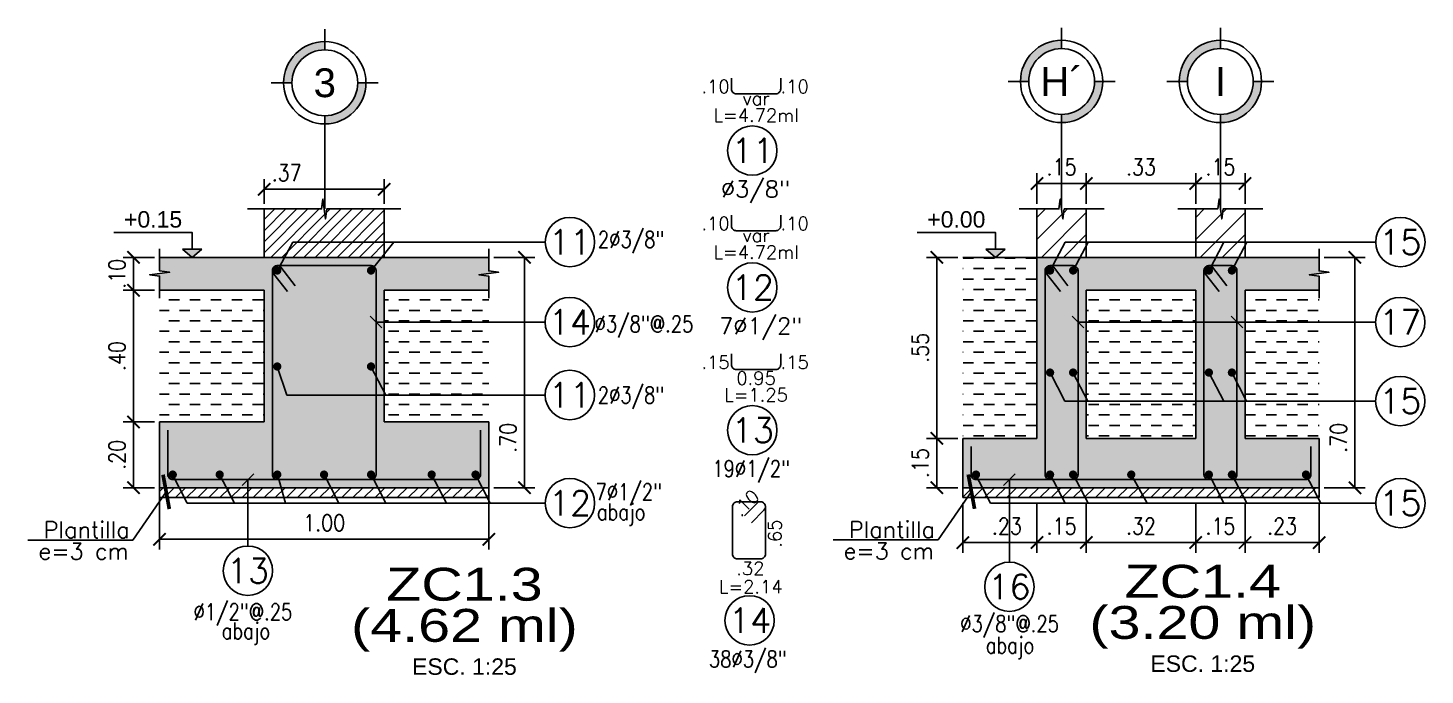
# Model space of a CAD drawing. Header units: millimetres. Extents: x 32 to 57.1, y -1.6 to 19.3.
# Drawn here: x 50.054 to 54.299, y 12.83 to 14.797 of the extents above; entities that cross this region are included whole.
import ezdxf
from ezdxf.enums import TextEntityAlignment as Align

# ---------------------------------------------------------------- set-up
doc = ezdxf.new("R2010")
doc.units = ezdxf.units.MM
doc.header["$LTSCALE"] = 0.05
doc.linetypes.add('DASHDOT2', pattern=[12.7, 6.35, -3.175, 0, -3.175])
for name, color, linetype in [('ACHURADO', 1, 'Continuous'), ('CANT_VIS', 3, 'Continuous'), ('CONT_CORTE', 4, 'Continuous'), ('EJES', 1, 'DASHDOT2'), ('TEXTO_REFUERZO', 3, 'Continuous'), ('TITULOS', 1, 'Continuous'), ('TXT_IND', 2, 'Continuous')]:
    doc.layers.add(name, color=color, linetype=linetype)
doc.styles.add('ACOTAMIENTOS', font='romans.shx', dxfattribs={"width": 0.85})
doc.styles.add('ARIAL', font='arial.ttf')
doc.styles.get("Standard").update_dxf_attribs({"font": 'romans.shx'})
doc.dimstyles.new('ACOTA_25', dxfattribs={"dimscale": 0.025, "dimtxt": 2, "dimasz": 1.5, "dimexe": 1.25, "dimexo": 0.625, "dimgap": 1, "dimtad": 1, "dimzin": 4, "dimdsep": 46, "dimtxsty": 'ACOTAMIENTOS', "dimblk1": 'ARCHTICK', "dimblk2": 'ARCHTICK', "dimsah": 1, "dimcen": 1.5, "dimclrd": 1, "dimclre": 1, "dimclrt": 256, "dimadec": 0, "dimazin": 0, "dimtfac": 1, "dimtofl": 0, "dimtmove": 2, "dimatfit": 3, "dimldrblk": 'ARCHTICK', "dimfxl": 0, "dimtolj": 1, "dimtzin": 0, "dimarcsym": 0})
pattern_1 = [(45, (-0.014763, 0.3), (-0.01683798, 0.01683798), [])]

# ---------------------------------------------------------------- blocks, each defined once
blk = doc.blocks.new('COTA25')
at = {"layer": 'TEXTO_REFUERZO', "color": 1}
blk.add_line((0, -0.0625), (0, 0.0625), dxfattribs=at)
at = {"layer": 'TEXTO_REFUERZO'}
blk.add_line((-0.0177, -0.0177), (0.0177, 0.0177), dxfattribs=at)
blk = doc.blocks.new('Nivel-elev')
at = {"layer": 'TXT_IND'}
blk.add_hatch(color=1, dxfattribs=at).paths.add_polyline_path([(-0.0585, 0.0506), (0.0585, 0.0506), (0, 0)])
for p, q in [((0, 0), (-0.0585, 0.0506)), ((-0.0585, 0.0506), (0.0585, 0.0506)), ((0.0585, 0.0506), (0, 0))]:
    blk.add_line(p, q, dxfattribs=at)
blk.add_lwpolyline([(-0.4759, 0.1507), (0, 0.1507), (0, 0.0506)], dxfattribs=at)
blk.add_attdef('+2.85', (-0.4759, 0.1706), '', height=0.0975, dxfattribs=at)
blk = doc.blocks.new('_ARCHTICK')
at = {"color": 0, "linetype": 'ByBlock', "const_width": 0.15}
blk.add_lwpolyline([(-0.5, -0.5), (0.5, 0.5)], dxfattribs=at)
blk = doc.blocks.new('*D229')
at = {"layer": 'DEFPOINTS', "color": 0}
for p in [(52.895, 14.0995), (52.8157, 13.5495), (52.895, 13.5495)]:
    blk.add_point(p, dxfattribs=at)
at = {"layer": 'TXT_IND', "color": 1, "lineweight": -2}
for p, q in [((52.8794, 14.0995), (52.7845, 14.0995)), ((52.8157, 14.0995), (52.8157, 13.5495)), ((52.8794, 13.5495), (52.7845, 13.5495))]:
    blk.add_line(p, q, dxfattribs=at)
at = {"layer": 'TXT_IND', "color": 1, "lineweight": -2, "xscale": 0.03750000000000001, "yscale": 0.03750000000000001, "zscale": 0.03750000000000001}
for p, rotation in [((52.8157, 14.0995), 90), ((52.8157, 13.5495), 270)]:
    blk.add_blockref('_ARCHTICK', p, dxfattribs=dict(at, rotation=rotation))
at = {"layer": 'TXT_IND', "insert": (52.7657, 13.8245), "char_height": 0.05, "attachment_point": 5, "rotation": 90, "style": 'ACOTAMIENTOS'}
blk.add_mtext('\\A1;.55', dxfattribs=at)
blk = doc.blocks.new('*D230')
at = {"layer": 'DEFPOINTS', "color": 0}
for p in [(52.895, 13.5495), (52.8157, 13.3995), (52.895, 13.3995)]:
    blk.add_point(p, dxfattribs=at)
at = {"layer": 'TXT_IND', "color": 1, "lineweight": -2}
for p, q in [((52.8794, 13.5495), (52.7845, 13.5495)), ((52.8157, 13.5495), (52.8157, 13.3995)), ((52.8794, 13.3995), (52.7845, 13.3995))]:
    blk.add_line(p, q, dxfattribs=at)
at = {"layer": 'TXT_IND', "color": 1, "lineweight": -2, "xscale": 0.03750000000000001, "yscale": 0.03750000000000001, "zscale": 0.03750000000000001}
for p, rotation in [((52.8157, 13.5495), 90), ((52.8157, 13.3995), 270)]:
    blk.add_blockref('_ARCHTICK', p, dxfattribs=dict(at, rotation=rotation))
at = {"layer": 'TXT_IND', "insert": (52.7657, 13.4745), "char_height": 0.05, "attachment_point": 5, "rotation": 90, "style": 'ACOTAMIENTOS'}
blk.add_mtext('\\A1;.15', dxfattribs=at)
blk = doc.blocks.new('*D231')
at = {"layer": 'DEFPOINTS', "color": 0}
for p in [(53.9775, 14.0995), (54.0863, 14.0995), (53.9775, 13.3995)]:
    blk.add_point(p, dxfattribs=at)
at = {"layer": 'TXT_IND', "color": 1, "lineweight": -2}
for p, q in [((53.9931, 14.0995), (54.1175, 14.0995)), ((54.0863, 13.3995), (54.0863, 14.0995)), ((53.9931, 13.3995), (54.1175, 13.3995))]:
    blk.add_line(p, q, dxfattribs=at)
at = {"layer": 'TXT_IND', "color": 1, "lineweight": -2, "xscale": 0.03750000000000001, "yscale": 0.03750000000000001, "zscale": 0.03750000000000001}
for p, rotation in [((54.0863, 14.0995), 90), ((54.0863, 13.3995), 270)]:
    blk.add_blockref('_ARCHTICK', p, dxfattribs=dict(at, rotation=rotation))
at = {"layer": 'TXT_IND', "insert": (54.0363, 13.5511), "char_height": 0.05, "attachment_point": 5, "rotation": 90, "style": 'ACOTAMIENTOS'}
blk.add_mtext('\\A1;.70', dxfattribs=at)
blk = doc.blocks.new('*D225')
at = {"layer": 'DEFPOINTS', "color": 0}
for p in [(52.895, 13.3695), (53.12, 13.3695), (53.12, 13.2329)]:
    blk.add_point(p, dxfattribs=at)
at = {"layer": 'TXT_IND', "color": 1, "lineweight": -2}
for p, q in [((52.895, 13.3539), (52.895, 13.2016)), ((53.12, 13.3539), (53.12, 13.2016)), ((52.895, 13.2329), (53.12, 13.2329))]:
    blk.add_line(p, q, dxfattribs=at)
at = {"layer": 'TXT_IND', "color": 1, "lineweight": -2, "xscale": 0.03750000000000001, "yscale": 0.03750000000000001, "zscale": 0.03750000000000001, "rotation": 180}
blk.add_blockref('_ARCHTICK', (52.895, 13.2329), dxfattribs=at)
at = {"layer": 'TXT_IND', "color": 1, "lineweight": -2, "xscale": 0.03750000000000001, "yscale": 0.03750000000000001, "zscale": 0.03750000000000001}
blk.add_blockref('_ARCHTICK', (53.12, 13.2329), dxfattribs=at)
at = {"layer": 'TXT_IND', "insert": (53.0287, 13.2829), "char_height": 0.05, "attachment_point": 5, "style": 'ACOTAMIENTOS'}
blk.add_mtext('\\A1;.23', dxfattribs=at)
blk = doc.blocks.new('*D221')
at = {"layer": 'DEFPOINTS', "color": 0}
for p in [(53.12, 13.3695), (53.27, 13.3695), (53.27, 13.2329)]:
    blk.add_point(p, dxfattribs=at)
at = {"layer": 'TXT_IND', "color": 1, "lineweight": -2}
for p, q in [((53.12, 13.3539), (53.12, 13.2016)), ((53.27, 13.3539), (53.27, 13.2016)), ((53.12, 13.2329), (53.27, 13.2329))]:
    blk.add_line(p, q, dxfattribs=at)
at = {"layer": 'TXT_IND', "color": 1, "lineweight": -2, "xscale": 0.03750000000000001, "yscale": 0.03750000000000001, "zscale": 0.03750000000000001, "rotation": 180}
blk.add_blockref('_ARCHTICK', (53.12, 13.2329), dxfattribs=at)
at = {"layer": 'TXT_IND', "color": 1, "lineweight": -2, "xscale": 0.03750000000000001, "yscale": 0.03750000000000001, "zscale": 0.03750000000000001}
blk.add_blockref('_ARCHTICK', (53.27, 13.2329), dxfattribs=at)
at = {"layer": 'TXT_IND', "insert": (53.195, 13.2829), "char_height": 0.05, "attachment_point": 5, "style": 'ACOTAMIENTOS'}
blk.add_mtext('\\A1;.15', dxfattribs=at)
blk = doc.blocks.new('*D222')
at = {"layer": 'DEFPOINTS', "color": 0}
for p in [(53.27, 13.3695), (53.6025, 13.3695), (53.6025, 13.2329)]:
    blk.add_point(p, dxfattribs=at)
at = {"layer": 'TXT_IND', "color": 1, "lineweight": -2}
for p, q in [((53.27, 13.3539), (53.27, 13.2016)), ((53.6025, 13.3539), (53.6025, 13.2016)), ((53.27, 13.2329), (53.6025, 13.2329))]:
    blk.add_line(p, q, dxfattribs=at)
at = {"layer": 'TXT_IND', "color": 1, "lineweight": -2, "xscale": 0.03750000000000001, "yscale": 0.03750000000000001, "zscale": 0.03750000000000001, "rotation": 180}
blk.add_blockref('_ARCHTICK', (53.27, 13.2329), dxfattribs=at)
at = {"layer": 'TXT_IND', "color": 1, "lineweight": -2, "xscale": 0.03750000000000001, "yscale": 0.03750000000000001, "zscale": 0.03750000000000001}
blk.add_blockref('_ARCHTICK', (53.6025, 13.2329), dxfattribs=at)
at = {"layer": 'TXT_IND', "insert": (53.4362, 13.2829), "char_height": 0.05, "attachment_point": 5, "style": 'ACOTAMIENTOS'}
blk.add_mtext('\\A1;.32', dxfattribs=at)
blk = doc.blocks.new('*D223')
at = {"layer": 'DEFPOINTS', "color": 0}
for p in [(53.6025, 13.3695), (53.7525, 13.3695), (53.7525, 13.2329)]:
    blk.add_point(p, dxfattribs=at)
at = {"layer": 'TXT_IND', "color": 1, "lineweight": -2}
for p, q in [((53.6025, 13.3539), (53.6025, 13.2016)), ((53.7525, 13.3539), (53.7525, 13.2016)), ((53.6025, 13.2329), (53.7525, 13.2329))]:
    blk.add_line(p, q, dxfattribs=at)
at = {"layer": 'TXT_IND', "color": 1, "lineweight": -2, "xscale": 0.03750000000000001, "yscale": 0.03750000000000001, "zscale": 0.03750000000000001, "rotation": 180}
blk.add_blockref('_ARCHTICK', (53.6025, 13.2329), dxfattribs=at)
at = {"layer": 'TXT_IND', "color": 1, "lineweight": -2, "xscale": 0.03750000000000001, "yscale": 0.03750000000000001, "zscale": 0.03750000000000001}
blk.add_blockref('_ARCHTICK', (53.7525, 13.2329), dxfattribs=at)
at = {"layer": 'TXT_IND', "insert": (53.6775, 13.2829), "char_height": 0.05, "attachment_point": 5, "style": 'ACOTAMIENTOS'}
blk.add_mtext('\\A1;.15', dxfattribs=at)
blk = doc.blocks.new('*D226')
at = {"layer": 'DEFPOINTS', "color": 0}
for p in [(53.7525, 13.3695), (53.9775, 13.3695), (53.9775, 13.2329)]:
    blk.add_point(p, dxfattribs=at)
at = {"layer": 'TXT_IND', "color": 1, "lineweight": -2}
for p, q in [((53.7525, 13.3539), (53.7525, 13.2016)), ((53.9775, 13.3539), (53.9775, 13.2016)), ((53.7525, 13.2329), (53.9775, 13.2329))]:
    blk.add_line(p, q, dxfattribs=at)
at = {"layer": 'TXT_IND', "color": 1, "lineweight": -2, "xscale": 0.03750000000000001, "yscale": 0.03750000000000001, "zscale": 0.03750000000000001, "rotation": 180}
blk.add_blockref('_ARCHTICK', (53.7525, 13.2329), dxfattribs=at)
at = {"layer": 'TXT_IND', "color": 1, "lineweight": -2, "xscale": 0.03750000000000001, "yscale": 0.03750000000000001, "zscale": 0.03750000000000001}
blk.add_blockref('_ARCHTICK', (53.9775, 13.2329), dxfattribs=at)
at = {"layer": 'TXT_IND', "insert": (53.865, 13.2829), "char_height": 0.05, "attachment_point": 5, "style": 'ACOTAMIENTOS'}
blk.add_mtext('\\A1;.23', dxfattribs=at)
blk = doc.blocks.new('Titulos')
at = {"layer": 'TITULOS', "color": 1, "style": 'ARIAL', "width": 1.25}
blk.add_attdef('TITULO_1', text='', height=0.2, dxfattribs=at).set_placement((0, 0.25), align=Align.MIDDLE_CENTER)
at = {"layer": 'TITULOS', "style": 'ARIAL', "width": 1.25}
blk.add_attdef('TITULO_2', text='', height=0.2, dxfattribs=at).set_placement((0, 0), align=Align.MIDDLE_CENTER)
at = {"layer": 'TITULOS', "color": 2, "width": 1.25}
for tag, p in [('ESCALA_1', (0, -0.2505)), ('ESCALA_2', (0, -0.4083))]:
    blk.add_attdef(tag, text='', height=0.1, dxfattribs=at).set_placement(p, align=Align.MIDDLE_CENTER)
blk = doc.blocks.new('*D227')
at = {"layer": 'DEFPOINTS', "color": 0}
for p in [(53.27, 14.324), (53.12, 14.2465), (53.27, 14.2465)]:
    blk.add_point(p, dxfattribs=at)
at = {"layer": 'TXT_IND', "color": 1, "lineweight": -2}
for p, q in [((53.12, 14.2621), (53.12, 14.3552)), ((53.27, 14.2621), (53.27, 14.3552)), ((53.12, 14.324), (53.27, 14.324))]:
    blk.add_line(p, q, dxfattribs=at)
at = {"layer": 'TXT_IND', "color": 1, "lineweight": -2, "xscale": 0.03750000000000001, "yscale": 0.03750000000000001, "zscale": 0.03750000000000001, "rotation": 180}
blk.add_blockref('_ARCHTICK', (53.12, 14.324), dxfattribs=at)
at = {"layer": 'TXT_IND', "color": 1, "lineweight": -2, "xscale": 0.03750000000000001, "yscale": 0.03750000000000001, "zscale": 0.03750000000000001}
blk.add_blockref('_ARCHTICK', (53.27, 14.324), dxfattribs=at)
at = {"layer": 'TXT_IND', "insert": (53.195, 14.374), "char_height": 0.05, "attachment_point": 5, "style": 'ACOTAMIENTOS'}
blk.add_mtext('\\A1;.15', dxfattribs=at)
blk = doc.blocks.new('*D228')
at = {"layer": 'DEFPOINTS', "color": 0}
for p in [(53.7525, 14.324), (53.6025, 14.2465), (53.7525, 14.2465)]:
    blk.add_point(p, dxfattribs=at)
at = {"layer": 'TXT_IND', "color": 1, "lineweight": -2}
for p, q in [((53.6025, 14.2621), (53.6025, 14.3552)), ((53.7525, 14.2621), (53.7525, 14.3552)), ((53.6025, 14.324), (53.7525, 14.324))]:
    blk.add_line(p, q, dxfattribs=at)
at = {"layer": 'TXT_IND', "color": 1, "lineweight": -2, "xscale": 0.03750000000000001, "yscale": 0.03750000000000001, "zscale": 0.03750000000000001}
for p, rotation in [((53.6025, 14.324), 180.0000000000024), ((53.7525, 14.324), 2.340888245557148e-12)]:
    blk.add_blockref('_ARCHTICK', p, dxfattribs=dict(at, rotation=rotation))
at = {"layer": 'TXT_IND', "insert": (53.6775, 14.374), "char_height": 0.05, "attachment_point": 5, "style": 'ACOTAMIENTOS'}
blk.add_mtext('\\A1;.15', dxfattribs=at)
blk = doc.blocks.new('EJE')
at = {"layer": 'EJES', "linetype": 'Continuous'}
for points in [[(-0.25, 0), (-0.2, 0, -0.414214), (0, 0.2), (0, 0.25, 0.414214)], [(0.25, 0), (0.2, 0, -0.414214), (0, -0.2), (0, -0.25, 0.414214)]]:
    blk.add_hatch(color=256, dxfattribs=at).paths.add_polyline_path(points)
at = {"layer": 'EJES', "color": 1, "linetype": 'Continuous'}
for p, q in [((0, 0.2), (0, 0.325)), ((-0.2, 0), (-0.325, 0)), ((0.325, 0), (0.2, 0)), ((0, -0.325), (0, -0.2))]:
    blk.add_line(p, q, dxfattribs=at)
at = {"layer": 'EJES', "color": 3, "linetype": 'Continuous'}
for radius in [0.25, 0.2]:
    blk.add_circle((0, 0), radius, dxfattribs=at)
at = {"layer": 'EJES', "color": 4, "linetype": 'Continuous', "style": 'ARIAL'}
blk.add_attdef('EJE', text='', height=0.175, dxfattribs=at).set_placement((0, 0), align=Align.MIDDLE_CENTER)
blk = doc.blocks.new('*D224')
at = {"layer": 'DEFPOINTS', "color": 0}
for p in [(53.6025, 14.324), (53.27, 14.2465), (53.6025, 14.2465)]:
    blk.add_point(p, dxfattribs=at)
at = {"layer": 'TXT_IND', "color": 1, "lineweight": -2}
for p, q in [((53.27, 14.2621), (53.27, 14.3552)), ((53.6025, 14.2621), (53.6025, 14.3552)), ((53.27, 14.324), (53.6025, 14.324))]:
    blk.add_line(p, q, dxfattribs=at)
at = {"layer": 'TXT_IND', "color": 1, "lineweight": -2, "xscale": 0.03750000000000001, "yscale": 0.03750000000000001, "zscale": 0.03750000000000001}
for p, rotation in [((53.27, 14.324), 180.0000000000024), ((53.6025, 14.324), 2.391777120460565e-12)]:
    blk.add_blockref('_ARCHTICK', p, dxfattribs=dict(at, rotation=rotation))
at = {"layer": 'TXT_IND', "insert": (53.4362, 14.374), "char_height": 0.05, "attachment_point": 5, "style": 'ACOTAMIENTOS'}
blk.add_mtext('\\A1;.33', dxfattribs=at)
blk = doc.blocks.new('*D237')
at = {"layer": 'DEFPOINTS', "color": 0}
for p in [(50.3748, 14.0995), (50.4541, 14.0995), (50.4541, 13.9995)]:
    blk.add_point(p, dxfattribs=at)
at = {"layer": 'TXT_IND', "color": 1, "lineweight": -2}
for p, q in [((50.4385, 14.0995), (50.3436, 14.0995)), ((50.3748, 13.9995), (50.3748, 14.0995)), ((50.4385, 13.9995), (50.3436, 13.9995))]:
    blk.add_line(p, q, dxfattribs=at)
at = {"layer": 'TXT_IND', "color": 1, "lineweight": -2, "xscale": 0.03750000000000001, "yscale": 0.03750000000000001, "zscale": 0.03750000000000001}
for p, rotation in [((50.3748, 14.0995), 90), ((50.3748, 13.9995), 270)]:
    blk.add_blockref('_ARCHTICK', p, dxfattribs=dict(at, rotation=rotation))
at = {"layer": 'TXT_IND', "insert": (50.3248, 14.0495), "char_height": 0.05, "attachment_point": 5, "rotation": 90, "style": 'ACOTAMIENTOS'}
blk.add_mtext('\\A1;.10', dxfattribs=at)
blk = doc.blocks.new('*D238')
at = {"layer": 'DEFPOINTS', "color": 0}
for p in [(50.4541, 13.9995), (50.3748, 13.5995), (50.4541, 13.5995)]:
    blk.add_point(p, dxfattribs=at)
at = {"layer": 'TXT_IND', "color": 1, "lineweight": -2}
for p, q in [((50.4385, 13.9995), (50.3436, 13.9995)), ((50.3748, 13.9995), (50.3748, 13.5995)), ((50.4385, 13.5995), (50.3436, 13.5995))]:
    blk.add_line(p, q, dxfattribs=at)
at = {"layer": 'TXT_IND', "color": 1, "lineweight": -2, "xscale": 0.03750000000000001, "yscale": 0.03750000000000001, "zscale": 0.03750000000000001}
for p, rotation in [((50.3748, 13.9995), 90), ((50.3748, 13.5995), 270)]:
    blk.add_blockref('_ARCHTICK', p, dxfattribs=dict(at, rotation=rotation))
at = {"layer": 'TXT_IND', "insert": (50.3248, 13.7995), "char_height": 0.05, "attachment_point": 5, "rotation": 90, "style": 'ACOTAMIENTOS'}
blk.add_mtext('\\A1;.40', dxfattribs=at)
blk = doc.blocks.new('*D239')
at = {"layer": 'DEFPOINTS', "color": 0}
for p in [(50.4541, 13.5995), (50.3748, 13.3995), (50.4541, 13.3995)]:
    blk.add_point(p, dxfattribs=at)
at = {"layer": 'TXT_IND', "color": 1, "lineweight": -2}
for p, q in [((50.4385, 13.5995), (50.3436, 13.5995)), ((50.3748, 13.5995), (50.3748, 13.3995)), ((50.4385, 13.3995), (50.3436, 13.3995))]:
    blk.add_line(p, q, dxfattribs=at)
at = {"layer": 'TXT_IND', "color": 1, "lineweight": -2, "xscale": 0.03750000000000001, "yscale": 0.03750000000000001, "zscale": 0.03750000000000001}
for p, rotation in [((50.3748, 13.5995), 90), ((50.3748, 13.3995), 270)]:
    blk.add_blockref('_ARCHTICK', p, dxfattribs=dict(at, rotation=rotation))
at = {"layer": 'TXT_IND', "insert": (50.3248, 13.4995), "char_height": 0.05, "attachment_point": 5, "rotation": 90, "style": 'ACOTAMIENTOS'}
blk.add_mtext('\\A1;.20', dxfattribs=at)
blk = doc.blocks.new('*D240')
at = {"layer": 'DEFPOINTS', "color": 0}
for p in [(51.4541, 14.0995), (51.5629, 14.0995), (51.4541, 13.3995)]:
    blk.add_point(p, dxfattribs=at)
at = {"layer": 'TXT_IND', "color": 1, "lineweight": -2}
for p, q in [((51.4697, 14.0995), (51.5942, 14.0995)), ((51.5629, 13.3995), (51.5629, 14.0995)), ((51.4697, 13.3995), (51.5942, 13.3995))]:
    blk.add_line(p, q, dxfattribs=at)
at = {"layer": 'TXT_IND', "color": 1, "lineweight": -2, "xscale": 0.03750000000000001, "yscale": 0.03750000000000001, "zscale": 0.03750000000000001}
for p, rotation in [((51.5629, 14.0995), 90), ((51.5629, 13.3995), 270)]:
    blk.add_blockref('_ARCHTICK', p, dxfattribs=dict(at, rotation=rotation))
at = {"layer": 'TXT_IND', "insert": (51.5129, 13.5511), "char_height": 0.05, "attachment_point": 5, "rotation": 90, "style": 'ACOTAMIENTOS'}
blk.add_mtext('\\A1;.70', dxfattribs=at)
blk = doc.blocks.new('*D235')
at = {"layer": 'DEFPOINTS', "color": 0}
for p in [(50.4541, 13.3995), (51.4541, 13.3995), (51.4541, 13.2428)]:
    blk.add_point(p, dxfattribs=at)
at = {"layer": 'TXT_IND', "color": 1, "lineweight": -2}
for p, q in [((50.4541, 13.3839), (50.4541, 13.2116)), ((51.4541, 13.3839), (51.4541, 13.2116)), ((50.4541, 13.2428), (51.4541, 13.2428))]:
    blk.add_line(p, q, dxfattribs=at)
at = {"layer": 'TXT_IND', "color": 1, "lineweight": -2, "xscale": 0.03750000000000001, "yscale": 0.03750000000000001, "zscale": 0.03750000000000001, "rotation": 180}
blk.add_blockref('_ARCHTICK', (50.4541, 13.2428), dxfattribs=at)
at = {"layer": 'TXT_IND', "color": 1, "lineweight": -2, "xscale": 0.03750000000000001, "yscale": 0.03750000000000001, "zscale": 0.03750000000000001}
blk.add_blockref('_ARCHTICK', (51.4541, 13.2428), dxfattribs=at)
at = {"layer": 'TXT_IND', "insert": (50.9541, 13.2928), "char_height": 0.05, "attachment_point": 5, "style": 'ACOTAMIENTOS'}
blk.add_mtext('\\A1;1.00', dxfattribs=at)
blk = doc.blocks.new('*D236')
at = {"layer": 'DEFPOINTS', "color": 0}
for p in [(51.1366, 14.3063), (50.7716, 14.2465), (51.1366, 14.2465)]:
    blk.add_point(p, dxfattribs=at)
at = {"layer": 'TXT_IND', "color": 1, "lineweight": -2}
for p, q in [((50.7716, 14.2621), (50.7716, 14.3375)), ((51.1366, 14.2621), (51.1366, 14.3375)), ((50.7716, 14.3063), (51.1366, 14.3063))]:
    blk.add_line(p, q, dxfattribs=at)
at = {"layer": 'TXT_IND', "color": 1, "lineweight": -2, "xscale": 0.03750000000000001, "yscale": 0.03750000000000001, "zscale": 0.03750000000000001, "rotation": 180}
blk.add_blockref('_ARCHTICK', (50.7716, 14.3063), dxfattribs=at)
at = {"layer": 'TXT_IND', "color": 1, "lineweight": -2, "xscale": 0.03750000000000001, "yscale": 0.03750000000000001, "zscale": 0.03750000000000001}
blk.add_blockref('_ARCHTICK', (51.1366, 14.3063), dxfattribs=at)
at = {"layer": 'TXT_IND', "insert": (50.8401, 14.3563), "char_height": 0.05, "attachment_point": 5, "style": 'ACOTAMIENTOS'}
blk.add_mtext('\\A1;.37', dxfattribs=at)

msp = doc.modelspace()

# ---------------------------------------------------------------- hatches: boundary and pattern name
at = {"layer": 'ACHURADO'}
h = msp.add_hatch(dxfattribs=at)
h.set_pattern_fill('ANSI31', color=256, scale=0.0075, style=0)
h.set_pattern_definition([(45, (-0.014763, 0), (-0.01683798, 0.01683798), [])])
h.paths.add_polyline_path([(51.1366, 14.2465), (50.9621, 14.2465), (50.9581, 14.2165), (50.9501, 14.2765), (50.9461, 14.2465), (50.7716, 14.2465), (50.7716, 14.0995), (51.1366, 14.0995)])
h = msp.add_hatch(dxfattribs=at)
h.set_pattern_fill('ANSI31', color=256, scale=0.015)
h.set_pattern_definition([(45, (15.780035, 14.31742), (-0.03367596, 0.03367596), [])])
h.paths.add_polyline_path([(53.6815, 14.2165), (53.6735, 14.2765), (53.6695, 14.2465), (53.6025, 14.2465), (53.6025, 14.0995), (53.7525, 14.0995), (53.7525, 14.2465), (53.6855, 14.2465)])
h = msp.add_hatch(dxfattribs=at)
h.set_pattern_fill('ANSI31', color=256, scale=0.015)
h.set_pattern_definition([(45, (15.297536, 14.31742), (-0.03367596, 0.03367596), [])])
h.paths.add_polyline_path([(53.199, 14.2165), (53.195, 14.2465), (53.12, 14.2465), (53.12, 14.0995), (53.27, 14.0995), (53.27, 14.2465), (53.203, 14.2465)])
msp.add_hatch(color=254, dxfattribs=at).paths.add_polyline_path([(51.1366, 13.9995), (51.4541, 13.9995), (51.4541, 14.0425), (51.4241, 14.0465), (51.4841, 14.0545), (51.4541, 14.0585), (51.4541, 14.0995), (50.4541, 14.0995), (50.4541, 14.0585), (50.4841, 14.0545), (50.4241, 14.0465), (50.4541, 14.0425), (50.4541, 13.9995), (50.7716, 13.9995), (50.7716, 13.5995), (50.4541, 13.5995), (50.4541, 13.3995), (51.4541, 13.3995), (51.4541, 13.5995), (51.1366, 13.5995)])
h = msp.add_hatch(color=254, dxfattribs=at)
h.paths.add_polyline_path([(53.9775, 14.0995), (53.12, 14.0995), (53.12, 13.5495), (52.895, 13.5495), (52.895, 13.3995), (53.9775, 13.3995), (53.9775, 13.5495), (53.7525, 13.5495), (53.7525, 13.9995), (53.9775, 13.9995), (53.9775, 14.0425), (53.9475, 14.0465), (54.0075, 14.0545), (53.9775, 14.0585)])
h.paths.add_polyline_path([(53.27, 13.9995), (53.6025, 13.9995), (53.6025, 13.5495), (53.27, 13.5495)], flags=16)
h = msp.add_hatch(dxfattribs=at)
h.set_pattern_fill('DASH', color=256, scale=0.01, style=0)
h.paths.add_polyline_path([(53.6025, 13.9995), (53.27, 13.9995), (53.27, 13.5495), (53.6025, 13.5495)])
h.paths.add_polyline_path([(53.9775, 13.9995), (53.7525, 13.9995), (53.7525, 13.5495), (53.9775, 13.5495)])
h.paths.add_polyline_path([(53.12, 14.0995), (52.895, 14.0995), (52.895, 13.5495), (53.12, 13.5495)])
h = msp.add_hatch(dxfattribs=at)
h.set_pattern_fill('DASH', color=256, scale=0.01, style=0)
h.paths.add_polyline_path([(50.7716, 13.9995), (50.4541, 13.9995), (50.4541, 13.5995), (50.7716, 13.5995)])
h = msp.add_hatch(dxfattribs=at)
h.set_pattern_fill('DASH', color=256, scale=0.01, style=0)
h.paths.add_polyline_path([(51.4541, 13.9995), (51.1366, 13.9995), (51.1366, 13.5995), (51.4541, 13.5995)])
h = msp.add_hatch(dxfattribs=at)
h.set_pattern_fill('ANSI31', color=256, scale=0.0075, style=0)
h.set_pattern_definition(pattern_1)
h.paths.add_polyline_path([(51.4541, 13.3995), (50.4541, 13.3995), (50.4541, 13.3695), (51.4541, 13.3695)])
h = msp.add_hatch(dxfattribs=at)
h.set_pattern_fill('ANSI31', color=256, scale=0.0075, style=0)
h.set_pattern_definition(pattern_1)
h.paths.add_polyline_path([(53.9775, 13.3995), (52.895, 13.3995), (52.895, 13.3695), (53.9775, 13.3695)])

# ---------------------------------------------------------------- linework, layer by layer
at = {"layer": 'CANT_VIS', "color": 2}
for p, q in [((50.4541, 13.3695), (50.4541, 13.3995)), ((51.4541, 13.3995), (51.4541, 13.3695)), ((52.895, 13.3695), (52.895, 13.3995)), ((53.9775, 13.3995), (53.9775, 13.3695)), ((51.4541, 13.3695), (50.4541, 13.3695)), ((53.9775, 13.3695), (52.895, 13.3695))]:
    msp.add_line(p, q, dxfattribs=at)
at = {"layer": 'CONT_CORTE'}
for p, q in [((50.7716, 14.2465), (50.7716, 14.0995)), ((51.1366, 14.2465), (51.1366, 14.0995)), ((53.12, 14.2465), (53.12, 14.0995)), ((53.27, 14.2465), (53.27, 14.0995)), ((53.6025, 14.2465), (53.6025, 14.0995)), ((53.7525, 14.2465), (53.7525, 14.0995)), ((51.4541, 14.0995), (50.4541, 14.0995)), ((53.9775, 14.0995), (52.895, 14.0995)), ((53.12, 14.0995), (53.12, 13.5495)), ((50.7716, 13.9995), (50.4541, 13.9995)), ((50.7716, 13.9995), (50.7716, 13.5995)), ((51.1366, 13.9995), (51.1366, 13.5995)), ((51.4541, 13.9995), (51.1366, 13.9995)), ((53.27, 13.9995), (53.27, 13.5495)), ((53.6025, 13.9995), (53.27, 13.9995)), ((53.6025, 13.9995), (53.6025, 13.5495)), ((53.9775, 13.9995), (53.7525, 13.9995)), ((53.7525, 13.9995), (53.7525, 13.5495)), ((50.4541, 13.5995), (50.4541, 13.3995)), ((50.7716, 13.5995), (50.4541, 13.5995)), ((51.4541, 13.5995), (51.1366, 13.5995)), ((51.4541, 13.5995), (51.4541, 13.3995)), ((52.895, 13.5495), (52.895, 13.3995)), ((53.12, 13.5495), (52.895, 13.5495)), ((53.6025, 13.5495), (53.27, 13.5495)), ((53.9775, 13.5495), (53.7525, 13.5495)), ((53.9775, 13.5495), (53.9775, 13.3995)), ((51.4541, 13.3995), (50.4541, 13.3995)), ((53.9775, 13.3995), (52.895, 13.3995))]:
    msp.add_line(p, q, dxfattribs=at)
at = {"layer": 'CONT_CORTE', "color": 1}
for points in [[(50.7216, 14.2465), (50.9461, 14.2465), (50.9501, 14.2765), (50.9581, 14.2165), (50.9621, 14.2465), (51.1866, 14.2465)], [(53.0659, 14.2465), (53.187, 14.2465), (53.191, 14.2765), (53.199, 14.2165), (53.203, 14.2465), (53.324, 14.2465)], [(53.5484, 14.2465), (53.6695, 14.2465), (53.6735, 14.2765), (53.6815, 14.2165), (53.6855, 14.2465), (53.8065, 14.2465)], [(50.4541, 13.9755), (50.4541, 14.0425), (50.4241, 14.0465), (50.4841, 14.0545), (50.4541, 14.0585), (50.4541, 14.1256)], [(51.4541, 13.9755), (51.4541, 14.0425), (51.4241, 14.0465), (51.4841, 14.0545), (51.4541, 14.0585), (51.4541, 14.1256)], [(53.9775, 13.9755), (53.9775, 14.0425), (53.9475, 14.0465), (54.0075, 14.0545), (53.9775, 14.0585), (53.9775, 14.1256)]]:
    msp.add_lwpolyline(points, dxfattribs=at)
at = {"layer": 'EJES'}
for p, q in [((50.956, 14.4675), (50.956, 14.2465)), ((53.195, 14.4715), (53.195, 14.2505)), ((53.6775, 14.4715), (53.6775, 14.2505))]:
    msp.add_line(p, q, dxfattribs=at)
at = {"layer": 'TEXTO_REFUERZO', "color": 1}
for p, q in [((51.626, 14.1461), (50.859, 14.1461)), ((54.1494, 14.1461), (53.2057, 14.1461)), ((51.1116, 13.9029), (51.6256, 13.9029)), ((53.245, 13.9029), (54.1489, 13.9029)), ((51.6256, 13.6813), (50.8407, 13.6813)), ((54.1489, 13.6629), (53.2052, 13.6629)), ((50.7223, 13.4245), (50.7223, 13.2225)), ((53.0363, 13.4245), (53.0363, 13.1736)), ((51.626, 13.3529), (50.5381, 13.3529)), ((54.1494, 13.3529), (52.979, 13.3529))]:
    msp.add_line(p, q, dxfattribs=at)
at = {"layer": 'TEXTO_REFUERZO', "color": 5}
for points in [[(52.3415, 14.6441), (52.3415, 14.6114, -0.414214), (52.3265, 14.5964), (52.2065, 14.5964, -0.414214), (52.1915, 14.6114), (52.1915, 14.6441)], [(52.3415, 14.2281), (52.3415, 14.1954, -0.414214), (52.3265, 14.1804), (52.2065, 14.1804, -0.414214), (52.1915, 14.1954), (52.1915, 14.2281)], [(50.8428, 13.9953), (50.8014, 14.0489, -1), (50.8227, 14.0701), (50.8659, 14.0129)], [(53.1912, 13.9953), (53.1498, 14.0489, -1), (53.171, 14.0701), (53.2143, 14.0129)], [(53.6737, 13.9953), (53.6323, 14.0489, -1), (53.6535, 14.0701), (53.6968, 14.0129)], [(52.3415, 13.8063), (52.3415, 13.7737, -0.414214), (52.3265, 13.7587), (52.2065, 13.7587, -0.414214), (52.1915, 13.7737), (52.1915, 13.8063)], [(51.4291, 13.5745), (51.4291, 13.4395, -0.414214), (51.4141, 13.4245), (50.4941, 13.4245, -0.414214), (50.4791, 13.4395), (50.4791, 13.5745)], [(53.9525, 13.5245), (53.9525, 13.4395, -0.414214), (53.9375, 13.4245), (52.935, 13.4245, -0.414214), (52.92, 13.4395), (52.92, 13.5245)], [(52.2526, 13.2933), (52.2906, 13.3314, 0.668179), (52.28, 13.357), (52.21, 13.357, 0.414214), (52.195, 13.342), (52.195, 13.1983, 0.414214), (52.21, 13.1833), (52.28, 13.1833, 0.414214), (52.295, 13.1983), (52.295, 13.342, 0.668179), (52.2694, 13.3526), (52.2313, 13.3145)]]:
    msp.add_lwpolyline(points, format="xyb", dxfattribs=at)
at = {"layer": 'TEXTO_REFUERZO', "color": 1}
for points in [[(50.8121, 14.0595), (50.859, 14.1461)], [(51.0966, 14.0595), (51.1656, 14.1461)], [(53.1604, 14.0595), (53.2057, 14.1461)], [(53.23, 14.0595), (53.2752, 14.1461)], [(53.6429, 14.0595), (53.6882, 14.1461)], [(53.7125, 14.0595), (53.7577, 14.1461)], [(50.8116, 13.7679), (50.8407, 13.6813)], [(51.0961, 13.7679), (51.1414, 13.6813)], [(53.16, 13.7495), (53.2052, 13.6629)], [(53.2295, 13.7495), (53.2748, 13.6629)], [(53.6425, 13.7495), (53.6877, 13.6629)], [(53.712, 13.7495), (53.7573, 13.6629)], [(50.4929, 13.4395), (50.5381, 13.3529)], [(50.6362, 13.4395), (50.6815, 13.3529)], [(50.8121, 13.4395), (50.8369, 13.3529)], [(50.9538, 13.4395), (50.9991, 13.3529)], [(51.0966, 13.4395), (51.1418, 13.3529)], [(51.2804, 13.4395), (51.3256, 13.3529)], [(51.4137, 13.4395), (51.4589, 13.3529)], [(52.9338, 13.4395), (52.979, 13.3529)], [(53.1604, 13.4395), (53.2057, 13.3529)], [(53.23, 13.4395), (53.2752, 13.3529)], [(53.4061, 13.4395), (53.4554, 13.3529)], [(53.6429, 13.4395), (53.6882, 13.3529)], [(53.7125, 13.4395), (53.7577, 13.3529)], [(53.937, 13.4395), (53.9823, 13.3529)]]:
    msp.add_lwpolyline(points, dxfattribs=at)
at = {"layer": 'TEXTO_REFUERZO', "color": 5}
for points in [[(50.8116, 14.0745), (51.0966, 14.0745, -0.414214), (51.1116, 14.0595), (51.1116, 13.4395, -0.414214), (51.0966, 13.4245), (50.8116, 13.4245, -0.414214), (50.7966, 13.4395), (50.7966, 14.0595, -0.414214)], [(53.16, 14.0745), (53.23, 14.0745, -0.414214), (53.245, 14.0595), (53.245, 13.4395, -0.414214), (53.23, 13.4245), (53.16, 13.4245, -0.414214), (53.145, 13.4395), (53.145, 14.0595, -0.414214)], [(53.6425, 14.0745), (53.7125, 14.0745, -0.414214), (53.7275, 14.0595), (53.7275, 13.4395, -0.414214), (53.7125, 13.4245), (53.6425, 13.4245, -0.414214), (53.6275, 13.4395), (53.6275, 14.0595, -0.414214)]]:
    msp.add_lwpolyline(points, format="xyb", close=True, dxfattribs=at)
at = {"layer": 'TEXTO_REFUERZO', "color": 1, "const_width": 0.0125}
for points in [[(50.8053, 14.0595, -1), (50.8178, 14.0595, -1)], [(51.1028, 14.0595, 1), (51.0903, 14.0595, 1)], [(53.1537, 14.0595, -1), (53.1662, 14.0595, -1)], [(53.2362, 14.0595, 1), (53.2237, 14.0595, 1)], [(53.6362, 14.0595, -1), (53.6487, 14.0595, -1)], [(53.7187, 14.0595, 1), (53.7062, 14.0595, 1)], [(50.8053, 13.7679, 1), (50.8178, 13.7679, 1)], [(51.1028, 13.7679, -1), (51.0903, 13.7679, -1)], [(53.1537, 13.7495, 1), (53.1662, 13.7495, 1)], [(53.2362, 13.7495, -1), (53.2237, 13.7495, -1)], [(53.6362, 13.7495, 1), (53.6487, 13.7495, 1)], [(53.7187, 13.7495, -1), (53.7062, 13.7495, -1)], [(50.4878, 13.4395, 1), (50.5003, 13.4395, 1)], [(50.6429, 13.4395, -1), (50.6304, 13.4395, -1)], [(50.8053, 13.4395, 1), (50.8178, 13.4395, 1)], [(50.96, 13.4395, -1), (50.9475, 13.4395, -1)], [(51.1028, 13.4395, -1), (51.0903, 13.4395, -1)], [(51.2871, 13.4395, -1), (51.2746, 13.4395, -1)], [(51.4203, 13.4395, -1), (51.4078, 13.4395, -1)], [(52.9287, 13.4395, 1), (52.9412, 13.4395, 1)], [(53.1537, 13.4395, 1), (53.1662, 13.4395, 1)], [(53.2362, 13.4395, -1), (53.2237, 13.4395, -1)], [(53.4128, 13.4395, -1), (53.4003, 13.4395, -1)], [(53.6362, 13.4395, 1), (53.6487, 13.4395, 1)], [(53.7187, 13.4395, -1), (53.7062, 13.4395, -1)], [(53.9437, 13.4395, -1), (53.9312, 13.4395, -1)]]:
    msp.add_lwpolyline(points, format="xyb", close=True, dxfattribs=at)
at = {"layer": 'TEXTO_REFUERZO', "color": 3}
for centre in [(52.2551, 14.424), (51.701, 14.1461), (54.2244, 14.1461), (52.2551, 14.008), (51.7006, 13.9029), (54.2239, 13.9029), (51.7006, 13.6813), (54.2239, 13.6629), (52.2551, 13.5743), (51.701, 13.3529), (54.2244, 13.3529), (50.7223, 13.1475), (53.0363, 13.0986), (52.2468, 12.9965)]:
    msp.add_circle(centre, 0.075, dxfattribs=at)

# ---------------------------------------------------------------- block references
at = {"layer": 'EJES', "xscale": 0.5, "yscale": 0.5, "zscale": 0.5}
for p, values in [((50.956, 14.63), {'EJE': '3'}), ((53.195, 14.634), {'EJE': 'H´'}), ((53.6775, 14.634), {'EJE': 'I'})]:
    msp.add_blockref('EJE', p, dxfattribs=at).add_auto_attribs(values)
at = {"layer": 'TEXTO_REFUERZO', "color": 2, "xscale": -1}
for p, rotation in [((51.1116, 13.9029), 180), ((53.245, 13.9029), 180), ((53.7275, 13.9029), 180), ((50.7223, 13.4245), 90), ((53.0363, 13.4245), 90)]:
    msp.add_blockref('COTA25', p, dxfattribs=dict(at, rotation=rotation))
at = {"layer": 'TITULOS'}
ref = msp.add_blockref('Titulos', (53.6239, 12.9903), dxfattribs=dict(at, xscale=0.5, yscale=0.5, zscale=0.5))
ref.add_attrib('TITULO_1', 'ZC1.4', dxfattribs={"color": 1, "height": 0.1, "style": 'ARIAL', "width": 1.25}).set_placement((53.6239, 13.1153), align=Align.MIDDLE_CENTER)
ref.add_attrib('TITULO_2', '(3.20 ml)', dxfattribs={"height": 0.1, "style": 'ARIAL', "width": 1.25}).set_placement((53.6239, 12.9903), align=Align.MIDDLE_CENTER)
ref.add_attrib('ESCALA_1', 'ESC. 1:25', dxfattribs={"color": 2, "height": 0.05, "style": 'ARIAL'}).set_placement((53.6239, 12.865), align=Align.MIDDLE_CENTER)
ref = msp.add_blockref('Titulos', (51.3803, 12.9813), dxfattribs=dict(at, xscale=0.5, yscale=0.5, zscale=0.5))
ref.add_attrib('TITULO_1', 'ZC1.3', dxfattribs={"color": 1, "height": 0.1, "style": 'ARIAL', "width": 1.25}).set_placement((51.3803, 13.1063), align=Align.MIDDLE_CENTER)
ref.add_attrib('TITULO_2', '(4.62 ml)', dxfattribs={"height": 0.1, "style": 'ARIAL', "width": 1.25}).set_placement((51.3803, 12.9813), align=Align.MIDDLE_CENTER)
ref.add_attrib('ESCALA_1', 'ESC. 1:25', dxfattribs={"color": 2, "height": 0.05, "style": 'ARIAL'}).set_placement((51.3803, 12.8561), align=Align.MIDDLE_CENTER)
at = {"layer": 'TXT_IND'}
ref = msp.add_blockref('Nivel-elev', (50.5532, 14.0995), dxfattribs=dict(at, xscale=0.5, yscale=0.5, zscale=0.5))
ref.add_attrib('+2.85', '+0.15', dxfattribs={"height": 0.05, "style": 'ARIAL'}).set_placement((50.4342, 14.1749), align=Align.BOTTOM_CENTER)
ref = msp.add_blockref('Nivel-elev', (52.9941, 14.0995), dxfattribs=dict(at, xscale=0.5, yscale=0.5, zscale=0.5))
ref.add_attrib('+2.85', '+0.00', dxfattribs={"height": 0.05, "style": 'ARIAL'}).set_placement((52.8751, 14.1749), align=Align.BOTTOM_CENTER)

# ---------------------------------------------------------------- texts
at = {"layer": 'TEXTO_REFUERZO', "color": 2}
for s, p in [('.10', (52.1434, 14.6184)), ('.10', (52.3838, 14.6184)), ('var', (52.2665, 14.5822)), ('L=4.72ml', (52.2665, 14.5313)), ('.10', (52.1434, 14.2024)), ('.10', (52.3838, 14.2024)), ('var', (52.2665, 14.1662)), ('L=4.72ml', (52.2665, 14.1153)), ('.15', (52.1434, 13.7807)), ('.15', (52.3838, 13.7807)), ('0.95', (52.2665, 13.7325)), ('L=1.25', (52.2665, 13.6816)), ('.32', (52.249, 13.1545)), ('L=2.14', (52.2503, 13.0987))]:
    msp.add_text(s, height=0.04, dxfattribs=at).set_placement(p, align=Align.MIDDLE_CENTER)
at = {"layer": 'TEXTO_REFUERZO', "color": 3}
for s, p in [('11', (52.2566, 14.424)), ('11', (51.701, 14.1461)), ('15', (54.2244, 14.1461)), ('12', (52.2566, 14.008)), ('14', (51.7006, 13.9029)), ('17', (54.2239, 13.9029)), ('11', (51.7006, 13.6813)), ('15', (54.2239, 13.6629)), ('13', (52.2566, 13.5743)), ('12', (51.701, 13.3529)), ('15', (54.2244, 13.3529)), ('13', (50.7223, 13.1475)), ('16', (53.0363, 13.0986)), ('14', (52.2483, 12.9965))]:
    msp.add_text(s, height=0.075, dxfattribs=at).set_placement(p, align=Align.MIDDLE_CENTER)
at = {"layer": 'TEXTO_REFUERZO', "color": 2}
for s, p in [('%%C3/8"', (52.1601, 14.3071)), ('7%%C1/2"', (52.1547, 13.891))]:
    msp.add_text(s, height=0.05, dxfattribs=at).set_placement(p, align=Align.MIDDLE_LEFT)
at = {"layer": 'TEXTO_REFUERZO', "color": 2, "width": 0.8}
for s, p in [('2%%C3/8"', (51.786, 14.1537)), ('%%C3/8"@.25', (51.776, 13.8972)), ('2%%C3/8"', (51.7856, 13.6808)), ('19%%C1/2"', (52.1335, 13.4573)), ('7%%C1/2"', (51.7787, 13.3872)), ('abajo', (51.7828, 13.3263)), ('%%C1/2"@.25', (50.5573, 13.0226)), ('abajo', (50.6427, 12.9646)), ('%%C3/8"@.25', (52.887, 12.9864)), ('38%%C3/8"', (52.1233, 12.8789)), ('abajo', (52.9645, 12.9213))]:
    msp.add_text(s, height=0.05, dxfattribs=at).set_placement(p, align=Align.MIDDLE_LEFT)
at = {"layer": 'TEXTO_REFUERZO', "color": 2}
for s, rotation, p in [('.10', 45, (52.236, 13.3533)), ('.65', 90, (52.3233, 13.26))]:
    msp.add_text(s, height=0.04, rotation=rotation, dxfattribs=at).set_placement(p, align=Align.MIDDLE_CENTER)
at = {"layer": 'TXT_IND', "color": 2}
for s, p in [('Plantilla', (50.3632, 13.2318)), ('Plantilla', (52.8101, 13.2324)), ('e=3 cm', (50.3603, 13.1666)), ('e=3 cm', (52.8072, 13.1672))]:
    msp.add_text(s, height=0.05, dxfattribs=at).set_placement(p, align=Align.BOTTOM_RIGHT)

# ---------------------------------------------------------------- dimensions: what is measured, and where the dimension line sits
at = {"layer": 'TXT_IND'}
dim = msp.add_aligned_dim(p1=(53.12, 14.2465), p2=(53.27, 14.2465), distance=0.0775, dimstyle='ACOTA_25', dxfattribs=at)
dim.commit()
dim.dimension.update_dxf_attribs({"geometry": '*D227', "text_midpoint": (53.195, 14.374)})
for base, p1, p2, angle, picture, middle in [((53.6025, 14.324), (53.27, 14.2465), (53.6025, 14.2465), 180, '*D224', (53.4362, 14.374)), ((53.7525, 14.324), (53.6025, 14.2465), (53.7525, 14.2465), 180, '*D228', (53.6775, 14.374)), ((52.8157, 13.5495), (52.895, 14.0995), (52.895, 13.5495), 90, '*D229', (52.7657, 13.8245)), ((50.3748, 13.5995), (50.4541, 13.9995), (50.4541, 13.5995), 90, '*D238', (50.3248, 13.7995)), ((50.3748, 13.3995), (50.4541, 13.5995), (50.4541, 13.3995), 90, '*D239', (50.3248, 13.4995)), ((52.8157, 13.3995), (52.895, 13.5495), (52.895, 13.3995), 90, '*D230', (52.7657, 13.4745)), ((53.27, 13.2329), (53.12, 13.3695), (53.27, 13.3695), 180, '*D221', (53.195, 13.2829)), ((53.7525, 13.2329), (53.6025, 13.3695), (53.7525, 13.3695), 180, '*D223', (53.6775, 13.2829)), ((53.97748481, 13.23289627), (53.75248479, 13.36950415), (53.97748481, 13.36950415), 180, '*D226', (53.8649848, 13.28289627))]:
    dim = msp.add_linear_dim(base=base, p1=p1, p2=p2, angle=angle, dimstyle='ACOTA_25', dxfattribs=at)
    dim.commit()
    dim.dimension.update_dxf_attribs({"geometry": picture, "text_midpoint": middle})
dim = msp.add_linear_dim(base=(51.1365929885, 14.3062795725), p1=(50.7715929885, 14.2464518767), p2=(51.1365929885, 14.2464518767), dimstyle='ACOTA_25', dxfattribs=at)
dim.commit()
dim.dimension.update_dxf_attribs({"geometry": '*D236', "text_midpoint": (50.8401041819, 14.3562795725), "dimtype": 160})
for base, p1, p2, angle, picture, middle, dimtype in [((50.3748, 14.0995), (50.4541, 13.9995), (50.4541, 14.0995), 90, '*D237', (50.3248, 14.0495), 160), ((51.5629, 14.0995), (51.4541, 13.3995), (51.4541, 14.0995), 90, '*D240', (51.5129, 13.5511), 160), ((54.0863, 14.0995), (53.9775, 13.3995), (53.9775, 14.0995), 90, '*D231', (54.0363, 13.5511), 160), ((53.1199848207, 13.2328962741), (52.8949848207, 13.3695041475), (53.1199848207, 13.3695041475), 0, '*D225', (53.0286512972, 13.2828962741), 161)]:
    dim = msp.add_linear_dim(base=base, p1=p1, p2=p2, angle=angle, dimstyle='ACOTA_25', dxfattribs=at)
    dim.commit()
    dim.dimension.update_dxf_attribs({"geometry": picture, "text_midpoint": middle, "dimtype": dimtype})
dim = msp.add_linear_dim(base=(51.4541, 13.2428), p1=(50.4541, 13.3995), p2=(51.4541, 13.3995), dimstyle='ACOTA_25', dxfattribs=at)
dim.commit()
dim.dimension.update_dxf_attribs({"geometry": '*D235', "text_midpoint": (50.9541, 13.2928)})
dim = msp.add_linear_dim(base=(53.6025, 13.2329), p1=(53.27, 13.3695), p2=(53.6025, 13.3695), angle=180, text='.32', dimstyle='ACOTA_25', dxfattribs=at)
dim.commit()
dim.dimension.update_dxf_attribs({"geometry": '*D222', "text_midpoint": (53.4362, 13.2829)})

# ---------------------------------------------------------------- leaders
for points in [[(50.474, 13.387), (50.3727, 13.2404), (50.0539, 13.2404)], [(52.9209, 13.3876), (52.8196, 13.241), (52.5009, 13.241)]]:
    msp.add_leader(points, dimstyle='ACOTA_25', override={"dimasz": 3, "dimgap": 1, "dimtad": 0}, dxfattribs=at)

doc.saveas('drawing.dxf')
